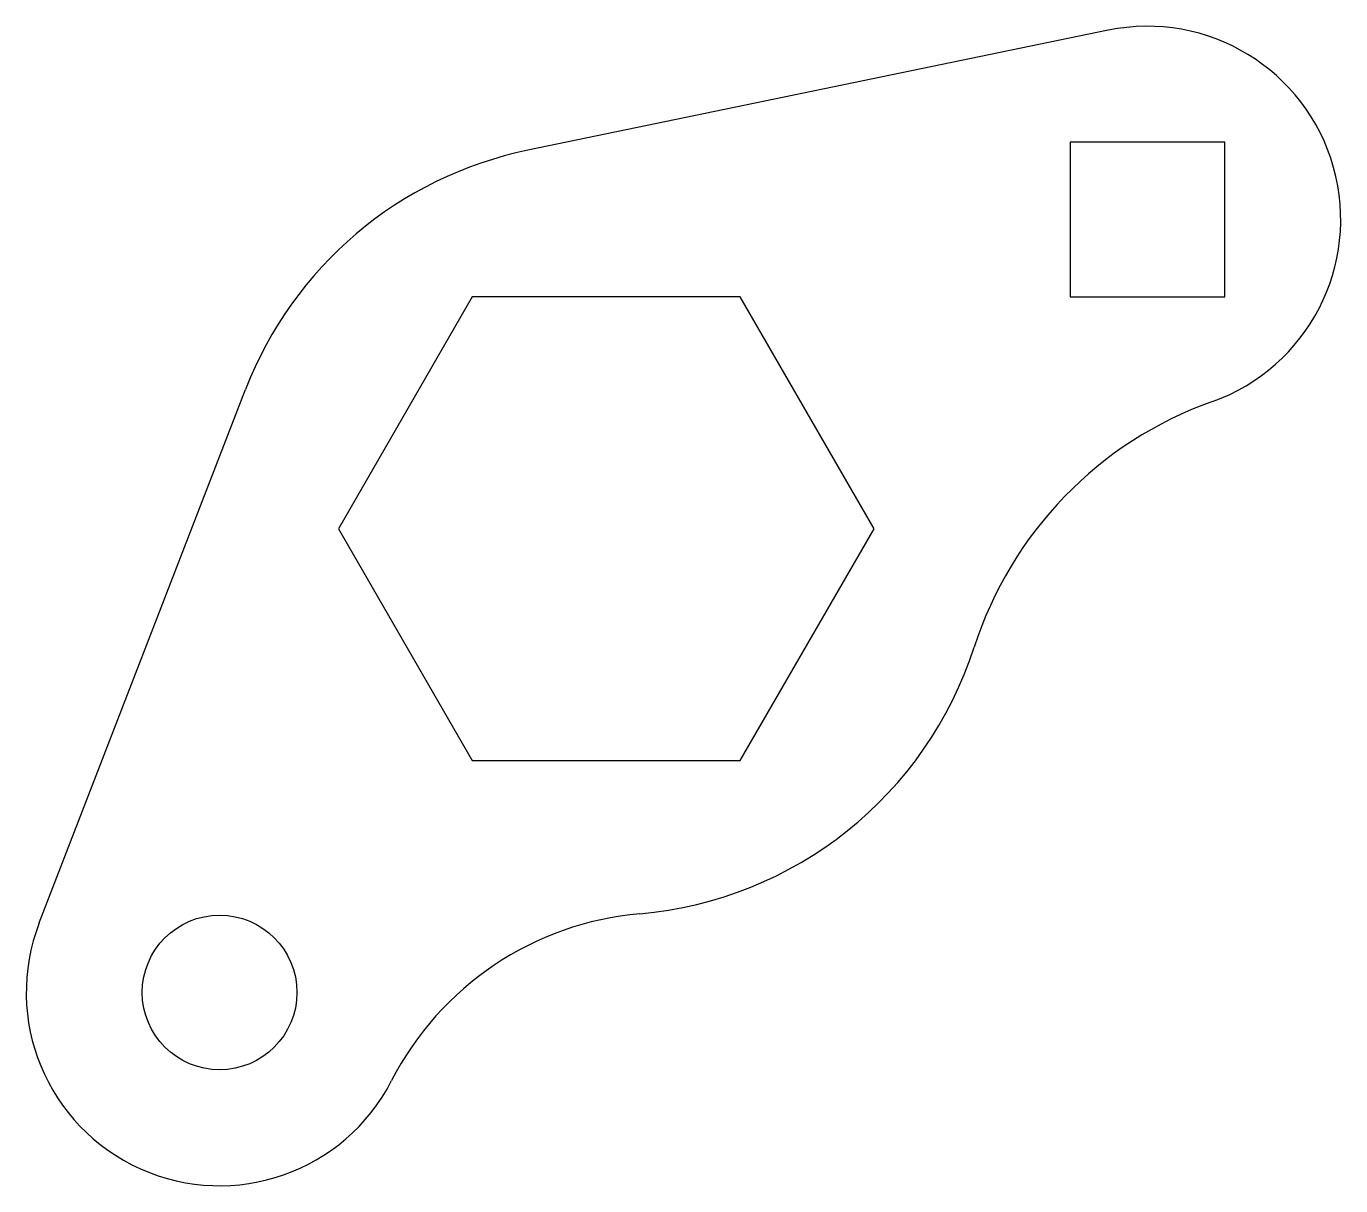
# Model space of a CAD drawing. Header units: inches. Extents: x -75 to 95, y -85 to 65.
import ezdxf

# ---------------------------------------------------------------- set-up
doc = ezdxf.new("R2010")
doc.units = ezdxf.units.IN
doc.header["$MEASUREMENT"] = 0

msp = doc.modelspace()

# ---------------------------------------------------------------- linework, layer by layer
for p, q in [((64.94, 64.48), (-10.12, 48.96)), ((-73.32, -50.98), (-46.64, 18.03))]:
    msp.add_line(p, q)
for points in [[(60, 50), (60, 30), (80, 30), (80, 50)], [(-17.32, 30), (-34.64, 0), (-17.32, -30), (17.32, -30), (34.64, 0), (17.32, 30)]]:
    msp.add_lwpolyline(points, close=True)
msp.add_circle((-50, -60), 10)
for centre, radius, start, end in [((70, 40), 25, 289.6246, 101.6804), ((0, 0), 50, 101.6804, 158.8629), ((95.19, -30.64), 50, 109.6246, 162.1555), ((0, 0), 50, 274.9971, 342.1555), ((-50, -60), 25, 158.8629, 332.853), ((7.84, -89.66), 40, 94.9971, 152.853)]:
    msp.add_arc(centre, radius, start, end)

doc.saveas('drawing.dxf')
